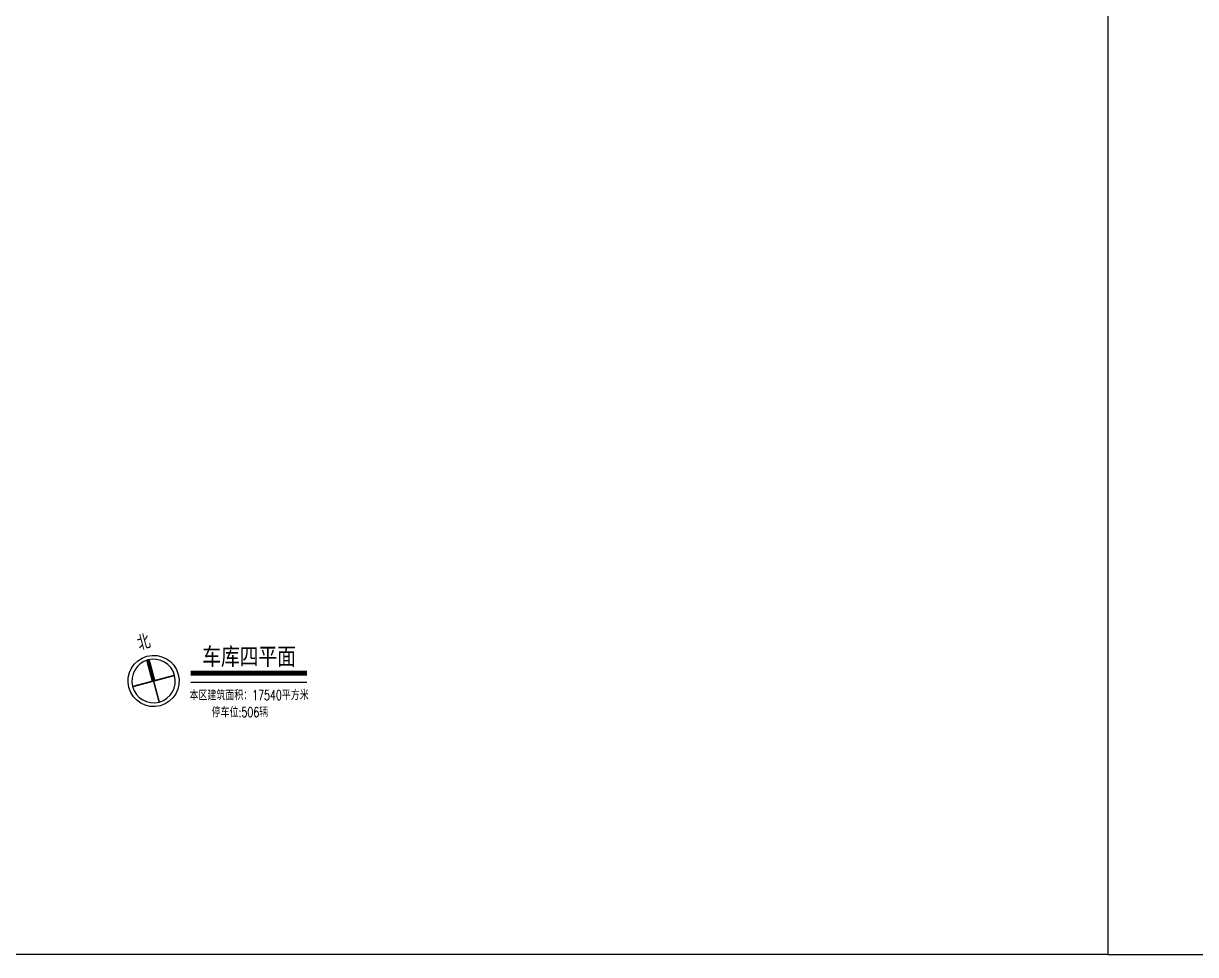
# Model space of a CAD drawing. Extents: x -781653 to 929899, y -295171 to 30012.
# Drawn here: x 429631 to 536666, y -281685 to -196666 of the extents above; entities that cross this region are included whole.
import ezdxf
from ezdxf.enums import TextEntityAlignment as Align

# ---------------------------------------------------------------- set-up
doc = ezdxf.new("R2010")
doc.units = 0
doc.header["$LTSCALE"] = 10
doc.header["$MEASUREMENT"] = 0
doc.layers.get('Defpoints').update_dxf_attribs({"linetype": 'CONTINUOUS'})
doc.layers.add('TK', color=7, linetype='CONTINUOUS')
doc.layers.add('图框', color=7, linetype='CONTINUOUS')
doc.styles.add('FS', font='tjromans.shx', dxfattribs={"width": 0.7, "bigfont": 'tjhztxt.shx'})
doc.styles.add('HEITI', font='simhei.ttf')
doc.styles.add('TKZ1', font='tjromant.shx', dxfattribs={"width": 0.7, "bigfont": 'tjhts.shx'})

# ---------------------------------------------------------------- blocks, each defined once
blk = doc.blocks.new('A$C10FD34E9')
at = {"layer": 'TK', "const_width": 60.2}
blk.add_lwpolyline([(116, 778, 1), (1441, 778, 1)], format="xyb", close=True, dxfattribs=at)
at = {"layer": 'TK'}
for points, const_width in [([(778, 1441), (778, 778)], 120), ([(116, 778), (1441, 778)], 48.2), ([(778, 778), (778, 116)], 48.2)]:
    blk.add_lwpolyline(points, dxfattribs=dict(at, const_width=const_width))
blk.add_circle((778, 778), 779, dxfattribs=at)
at = {"layer": 'TK', "style": 'HEITI', "width": 0.7}
blk.add_text('北', height=400, dxfattribs=at).set_placement((793, 2020), align=Align.MIDDLE)

msp = doc.modelspace()

# ---------------------------------------------------------------- linework, layer by layer
at = {"layer": 'Defpoints'}
msp.add_lwpolyline([(127382.3, -35385.3), (528640.4, -35385.3), (528640.4, -281685.3), (127382.3, -281685.3)], close=True, dxfattribs=at)
at = {"layer": 'TK', "const_width": 450}
msp.add_lwpolyline([(455515.3, -256001.7), (444902.9, -256001.7)], dxfattribs=at)
at = {"layer": 'TK'}
msp.add_lwpolyline([(455515.3, -256831.8), (444902.9, -256831.8)], dxfattribs=at)
at = {"layer": '图框'}
msp.add_lwpolyline([(929898.5, -35385.3), (528640.4, -35385.3), (528640.4, -281685.3), (929898.5, -281685.3)], close=True, dxfattribs=at)

# ---------------------------------------------------------------- block references
at = {"layer": 'TK', "xscale": 2.999999994322365, "yscale": 3.000000002793968, "zscale": 3, "rotation": 15.00000007328723}
msp.add_blockref('A$C10FD34E9', (439864.5, -259564.1), dxfattribs=at)

# ---------------------------------------------------------------- texts
at = {"layer": 'TK', "style": 'TKZ1'}
msp.add_text('车库四平面', height=1800, dxfattribs=at).set_placement((450237.4, -254434.8), align=Align.MIDDLE)
at = {"layer": 'TK', "style": 'FS', "width": 0.7}
for s, p in [('本区建筑面积：17540平方米', (444791, -258471)), ('停车位:506辆', (446815.2, -260013.9))]:
    msp.add_text(s, height=900, rotation=0.161118, dxfattribs=at).set_placement(p)

doc.saveas('drawing.dxf')
